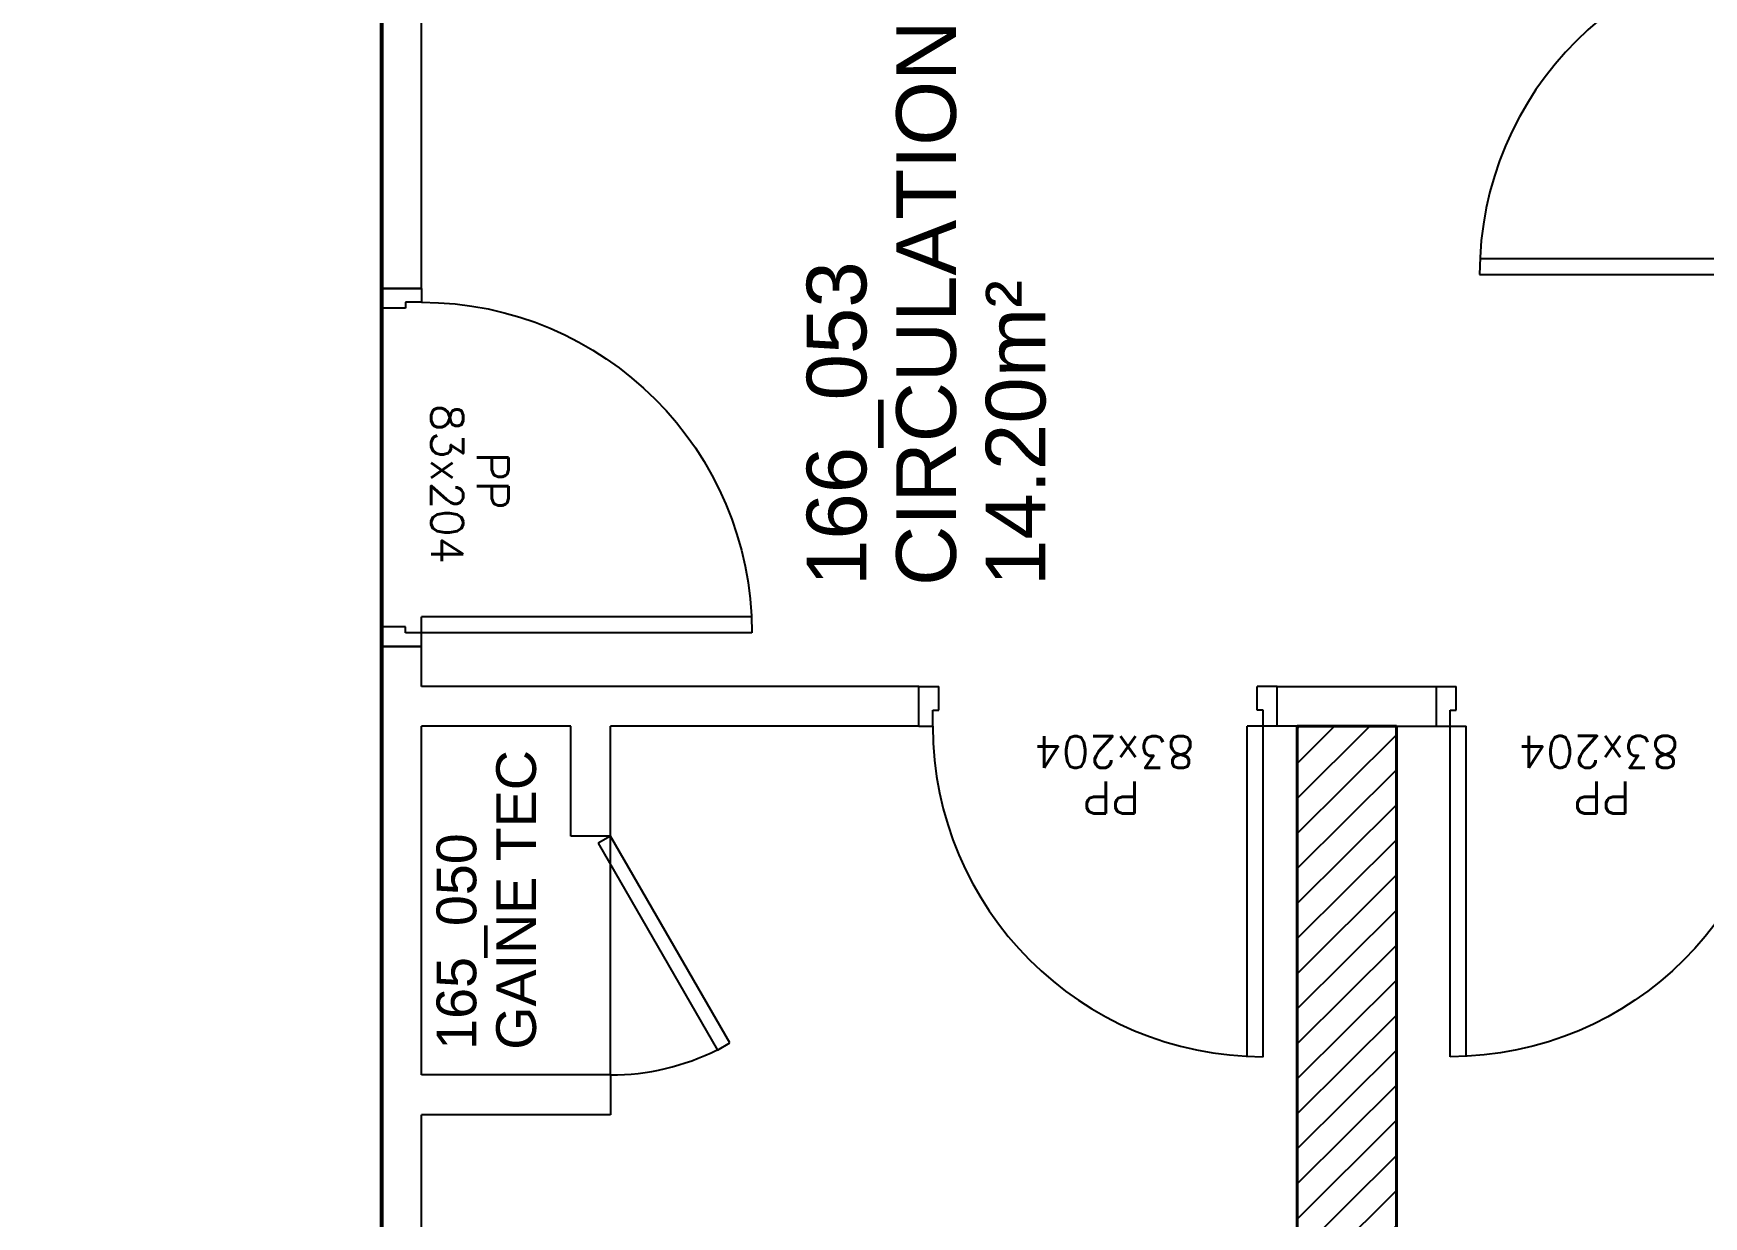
# Model space of a CAD drawing. Header units: metres. Extents: x -8 to 211, y -5 to 120.
# Drawn here: x 163.666 to 167.863, y 49.393 to 52.365 of the extents above; entities that cross this region are included whole.
import ezdxf
from ezdxf.enums import TextEntityAlignment as Align

# ---------------------------------------------------------------- set-up
doc = ezdxf.new("R2010")
doc.units = ezdxf.units.M
doc.header["$LTSCALE"] = 0.8
doc.header["$MEASUREMENT"] = 0
doc.layers.get('0').update_dxf_attribs({"linetype": 'CONTINUOUS'})
for name, color, linetype in [('A_AGENC', 204, 'CONTINUOUS'), ('A_Etiqu_Gaine', 7, 'CONTINUOUS'), ('A_Etiqu_Gaine_ancien', 7, 'CONTINUOUS'), ('A_Etiqu_Gaine_code', 7, 'CONTINUOUS'), ('A_Etiqu_Local', 7, 'CONTINUOUS'), ('A_HACH_STRUC', 7, 'CONTINUOUS'), ('A_MURS_CLOI', 7, 'CONTINUOUS'), ('Z_Pole 11_Administratif', 8, 'CONTINUOUS')]:
    doc.layers.add(name, color=color, linetype=linetype)
doc.layers.add('A_MURS_STRU', color=7, linetype='CONTINUOUS', lineweight=40)
doc.styles.add('Attribut', font='arial.ttf')
doc.styles.add('ROMANS8', font='romans8', dxfattribs={"height": 10})

# ---------------------------------------------------------------- blocks, each defined once
blk = doc.blocks.new('A_Etiqu_Local')
at = {"style": 'Attribut', "flags": 1}
for tag, p in [('CODE_HOPITAL', (-0.4463, 1.632)), ('CODE_SITE', (-0.4463, 1.407)), ('CODE_BATIMENT', (-0.4463, 1.182)), ('CODE_SECTEUR', (-0.4463, 0.957)), ('CODE_ETAGE', (-0.4463, 0.732)), ('NOM_NORMALISE', (-0.4463, -0.843)), ('SECTEUR_ACTIVITE', (-0.4463, -1.068)), ('SOUS_SECTEUR_ACTIVITE', (-0.4463, -1.293)), ('VOLUME', (-0.4463, -1.518)), ('SERVICE', (-0.4463, -1.743)), ('CODE_UG', (-0.4463, -1.968)), ('CODE_UA', (-0.4463, -2.193)), ('CODE_POLE', (-0.4463, -2.418)), ('OCCUPANT_EXTERNE', (-0.4463, -2.643)), ('DISPONIBILITE', (-0.4463, -2.868)), ('ACCES_HANDICAPES', (-0.4463, -3.093)), ('NATURE_SOL', (-0.4463, -3.318)), ('RISQUE_LABORATOIRE', (-0.4463, -3.543)), ('AMIANTE', (-0.4463, -3.768))]:
    blk.add_attdef(tag, p, '', height=0.15, dxfattribs=at)
at = {"layer": 'A_Etiqu_Local', "style": 'Attribut'}
for tag, p in [('CODE_PIECE', (-0.4463, 0.282)), ('NOM_USAGE', (-0.4463, 0.057)), ('SURFACE', (-0.4463, -0.168))]:
    blk.add_attdef(tag, p, '', height=0.15, dxfattribs=at)
blk = doc.blocks.new('A_Etiqu_Gaine')
at = {"style": 'Attribut', "flags": 1}
for tag, p in [('CODE_HOPITAL', (-0.4323, 0.8651)), ('CODE_SITE', (-0.4323, 0.7151)), ('CODE_BATIMENT', (-0.4323, 0.5651)), ('CODE_SECTEUR', (-0.4323, 0.4151)), ('CODE_ETAGE', (-0.4323, 0.2651)), ('NOM_NORMALISE', (-0.4323, -0.3349)), ('SECTEUR_ACTIVITE', (-0.4323, -0.4849)), ('SOUS_SECTEUR_ACTIVITE', (-0.4323, -0.6349)), ('SURFACE', (-0.4323, -0.7849)), ('CODE_UG', (-0.4323, -0.9349)), ('CODE_POLE', (-0.4323, -1.0849)), ('AMIANTE', (-0.4323, -1.2349))]:
    blk.add_attdef(tag, p, '', height=0.1, dxfattribs=at)
at = {"layer": 'A_Etiqu_Gaine', "style": 'Attribut'}
blk.add_attdef('NOM_USAGE', (-0.4323, -0.1849), '', height=0.1, dxfattribs=at)
at = {"layer": 'A_Etiqu_Gaine_ancien', "style": 'Attribut'}
blk.add_attdef('CODE_PIECE_ANCIEN', (-0.4323, 0.1151), '', height=0.1, dxfattribs=at)
at = {"layer": 'A_Etiqu_Gaine_code', "style": 'Attribut'}
blk.add_attdef('CODE_PIECE', (-0.4323, -0.0349), '', height=0.1, dxfattribs=at)
blk = doc.blocks.new('P80bt10')
for p, q in [((0.035, 0.93), (0.035, 0.1)), ((0.075, 0.929), (0.075, 0.1)), ((0, 0.1), (0, 0)), ((0, 0.1), (0.035, 0.1)), ((0.035, 0.1), (0.075, 0.1)), ((0.035, 0.1), (0.035, 0.06)), ((0.865, 0.1), (0.865, 0.06)), ((0.9, 0.1), (0.865, 0.1)), ((0.9, 0.1), (0.9, 0)), ((0.035, 0.06), (0.05, 0.06)), ((0.05, 0.06), (0.05, 0)), ((0.865, 0.06), (0.85, 0.06)), ((0.85, 0.06), (0.85, 0)), ((0, 0), (0.05, 0)), ((0.9, 0), (0.85, 0))]:
    blk.add_line(p, q)
blk.add_arc((0.035, 0.1), 0.83, 0, 90)
at = {"style": 'ROMANS8'}
for tag, p in [('DEF', (0.4163, 0.239)), ('DIM', (0.4087, 0.1245))]:
    blk.add_attdef(tag, text='', height=0.08, dxfattribs=at).set_placement(p, align=Align.CENTER)
blk = doc.blocks.new('P80-bt7')
for p, q in [((0.035, 0.9), (0.035, 0.07)), ((0.075, 0.899), (0.075, 0.07)), ((0, 0.07), (0, 0)), ((0, 0.07), (0.035, 0.07)), ((0.035, 0.07), (0.075, 0.07)), ((0.035, 0.07), (0.035, 0.03)), ((0.865, 0.07), (0.865, 0.03)), ((0.9, 0.07), (0.865, 0.07)), ((0.9, 0.07), (0.9, 0)), ((0, 0), (0.05, 0)), ((0.035, 0.03), (0.05, 0.03)), ((0.05, 0.03), (0.05, 0)), ((0.865, 0.03), (0.85, 0.03)), ((0.85, 0.03), (0.85, 0)), ((0.9, 0), (0.85, 0))]:
    blk.add_line(p, q)
blk.add_arc((0.035, 0.07), 0.83, 0, 90)
at = {"style": 'ROMANS8'}
for tag, p in [('DEF', (0.4163, 0.209)), ('DIM', (0.4087, 0.0945))]:
    blk.add_attdef(tag, text='', height=0.08, dxfattribs=at).set_placement(p, align=Align.CENTER)

msp = doc.modelspace()

# ---------------------------------------------------------------- hatches: boundary and pattern name
at = {"layer": 'A_HACH_STRUC'}
h = msp.add_hatch(dxfattribs=at)
h.set_pattern_fill('ANSI31', color=8, scale=0.5, angle=359.76959, style=0)
h.paths.add_polyline_path([(167.0912, 50.6243), (166.8412, 50.6243), (166.8412, 46.7745), (166.7413, 46.7745), (166.7413, 46.5745), (166.8412, 46.5745), (166.8412, 45.7745), (167.1412, 45.7745), (167.1412, 45.8495), (167.0912, 45.8495)])

# ---------------------------------------------------------------- linework, layer by layer
at = {"layer": 'A_AGENC', "color": 8, "linetype": 'Continuous'}
for p, q in [((165.1164, 50.3483), (165.0852, 50.3303)), ((165.0852, 50.3303), (165.3852, 49.8108)), ((165.1164, 49.7484), (165.1164, 50.3483)), ((165.4164, 49.8288), (165.1164, 50.3483)), ((165.3852, 49.8108), (165.4164, 49.8288))]:
    msp.add_line(p, q, dxfattribs=at)
msp.add_arc((165.1164, 50.3483), 0.5999, 270, 296.5663, dxfattribs=at)
at = {"layer": 'A_MURS_CLOI', "color": 8, "linetype": 'Continuous'}
for p, q in [((164.5414, 51.7243), (164.5414, 56.2495)), ((164.6414, 51.7243), (164.6414, 55.4496)), ((164.5414, 51.7243), (164.6414, 51.7243)), ((164.5414, 46.6745), (164.5414, 50.8243)), ((164.5414, 50.8243), (164.6414, 50.8243)), ((164.6414, 50.7243), (164.6414, 50.8243)), ((165.8912, 50.7243), (164.6414, 50.7243)), ((165.8912, 50.6243), (165.8912, 50.7243)), ((166.7912, 50.7243), (167.1912, 50.7243)), ((166.7912, 50.6243), (166.7912, 50.7243)), ((167.1912, 50.6243), (167.1912, 50.7243)), ((164.6414, 49.7484), (164.6414, 50.6243)), ((165.0164, 50.6243), (164.6414, 50.6243)), ((165.0164, 50.3483), (165.0164, 50.6243)), ((165.8912, 50.6243), (165.1164, 50.6243)), ((165.1164, 50.3483), (165.1164, 50.6243)), ((166.8412, 50.6243), (166.7912, 50.6243)), ((167.0912, 50.6243), (167.1912, 50.6243)), ((165.1164, 50.3483), (165.0164, 50.3483)), ((165.1164, 49.7484), (164.6414, 49.7484)), ((165.1164, 49.7484), (165.1164, 49.6484)), ((164.6414, 46.7745), (164.6414, 49.6484)), ((165.1164, 49.6484), (164.6414, 49.6484))]:
    msp.add_line(p, q, dxfattribs=at)
at = {"layer": 'A_MURS_STRU', "color": 8, "linetype": 'Continuous'}
for p, q in [((166.8412, 46.7745), (166.8412, 50.6243)), ((166.8412, 50.6243), (167.0912, 50.6243)), ((167.0912, 45.8495), (167.0912, 50.6243))]:
    msp.add_line(p, q, dxfattribs=at)
at = {"layer": 'Z_Pole 11_Administratif', "color": 8, "const_width": 0.01}
msp.add_lwpolyline([(162.3912, 60.0495), (159.4412, 60.0495), (159.4412, 56.6995), (159.4512, 56.2495), (158.3414, 56.2495), (158.3414, 53.0658), (159.5214, 53.0658), (159.5214, 53.2159), (160.0914, 53.2159), (160.0914, 52.7159), (159.5214, 52.7159), (159.5214, 52.8658), (158.3414, 52.8658), (158.3414, 45.9745), (164.9914, 45.9745), (164.9914, 46.677), (164.5414, 46.677), (164.5414, 56.5995), (162.7914, 56.5995), (162.7914, 56.2495), (160.1412, 56.2495), (160.1412, 56.6995), (162.3912, 56.6995)], close=True, dxfattribs=at)

# ---------------------------------------------------------------- block references
at = {"layer": 'A_Etiqu_Gaine', "color": 8, "rotation": 90}
msp.add_blockref('A_Etiqu_Gaine', (164.7443, 50.2439), dxfattribs=at).add_auto_attribs({'CODE_PIECE': '165_050', 'NOM_USAGE': 'GAINE TEC'})
at = {"layer": 'A_Etiqu_Local', "color": 8}
ref = msp.add_blockref('A_Etiqu_Local', (166.0412, 51.4229), dxfattribs=dict(at, rotation=90))
ref.add_attrib('CODE_PIECE', '166_053', (165.7592, 50.9766), dxfattribs={"height": 0.15, "rotation": 90, "style": 'Attribut'})
ref.add_attrib('NOM_USAGE', 'CIRCULATION et attente médecine du travail', (165.9842, 50.9766), dxfattribs={"height": 0.15, "rotation": 90, "style": 'Attribut'})
ref.add_attrib('SURFACE', '14.20m²', (166.2092, 50.9766), dxfattribs={"height": 0.15, "rotation": 90, "style": 'Attribut'})
at = {"layer": 'A_HACH_STRUC', "color": 8}
for name, p, rotation in [('P80-bt7', (168.1998, 51.7243), 90), ('P80bt10', (166.7912, 50.7243), 180)]:
    msp.add_blockref(name, p, dxfattribs=dict(at, rotation=rotation)).add_auto_attribs({'DEF': 'PP', 'DIM': '83x204'})
ref = msp.add_blockref('P80bt10', (164.5414, 50.8243), dxfattribs=dict(at, xscale=-1, rotation=270))
ref.add_attrib('DEF', 'PP', dxfattribs={"layer": '0', "height": 0.08, "rotation": 270, "style": 'ROMANS8'}).set_placement((164.7804, 51.2407), align=Align.CENTER)
ref.add_attrib('DIM', '83x204', dxfattribs={"layer": '0', "height": 0.08, "rotation": 270, "style": 'ROMANS8'}).set_placement((164.6659, 51.233), align=Align.CENTER)
ref = msp.add_blockref('P80bt10', (167.1912, 50.7243), dxfattribs=dict(at, xscale=-1, rotation=180))
ref.add_attrib('DEF', 'PP', dxfattribs={"layer": '0', "height": 0.08, "rotation": 180, "style": 'ROMANS8'}).set_placement((167.6075, 50.4853), align=Align.CENTER)
ref.add_attrib('DIM', '83x204', dxfattribs={"layer": '0', "height": 0.08, "rotation": 180, "style": 'ROMANS8'}).set_placement((167.5999, 50.5999), align=Align.CENTER)

doc.saveas('drawing.dxf')
